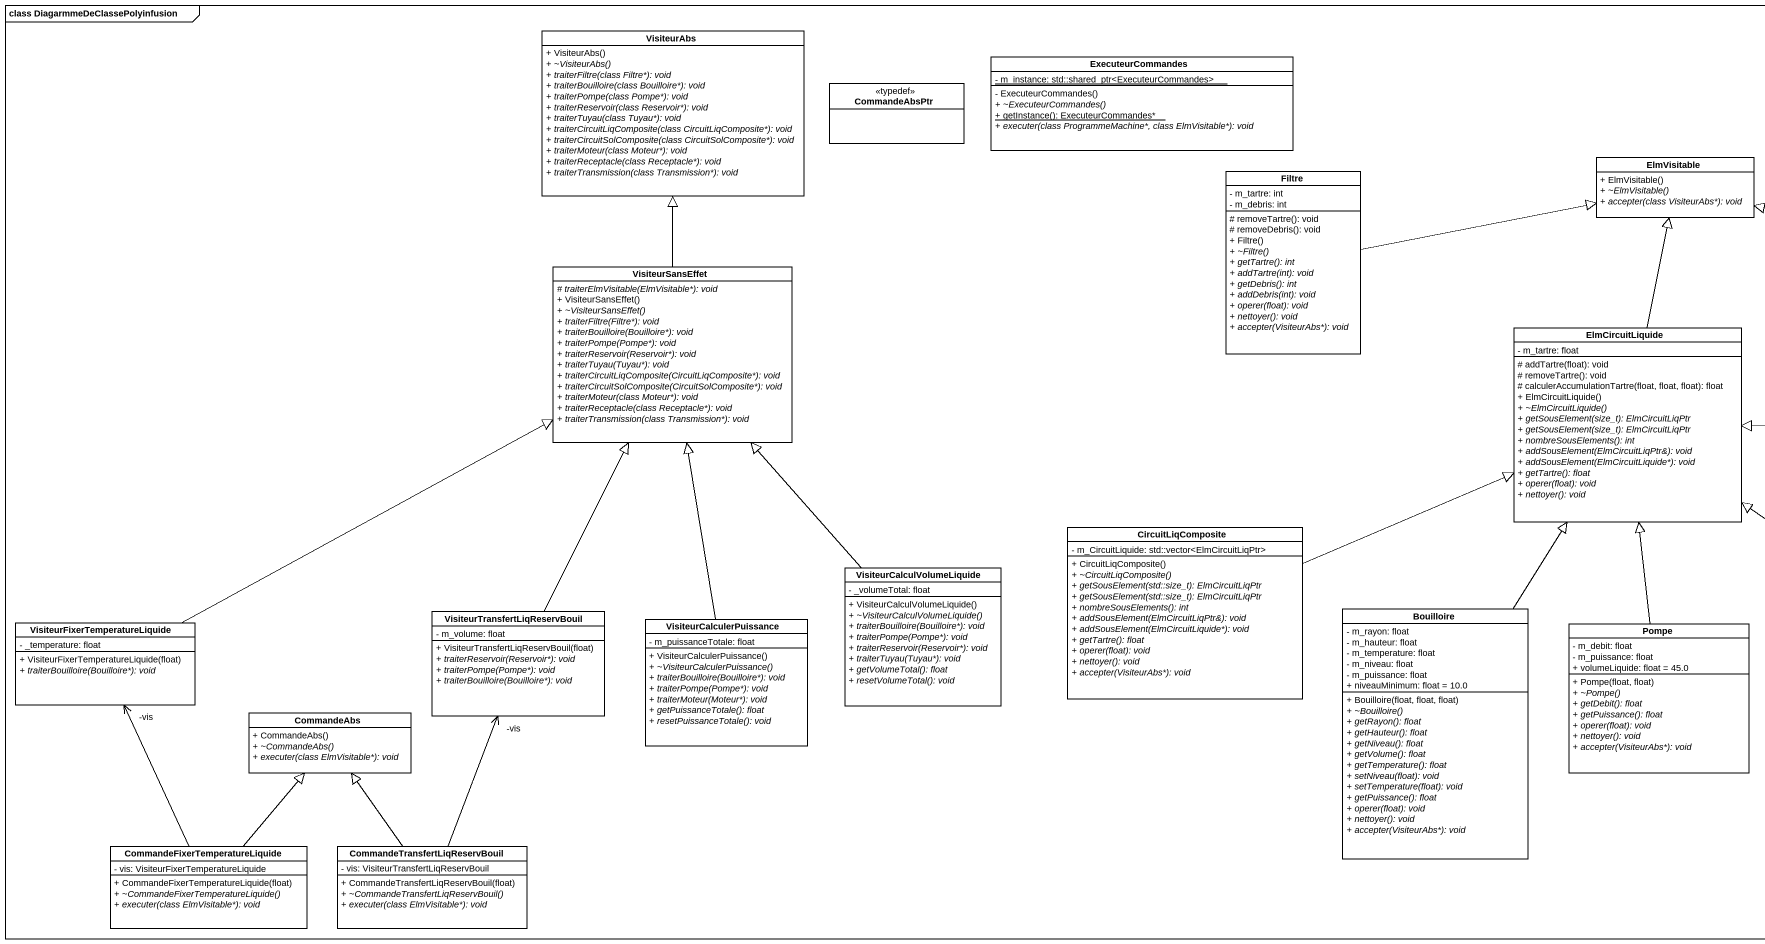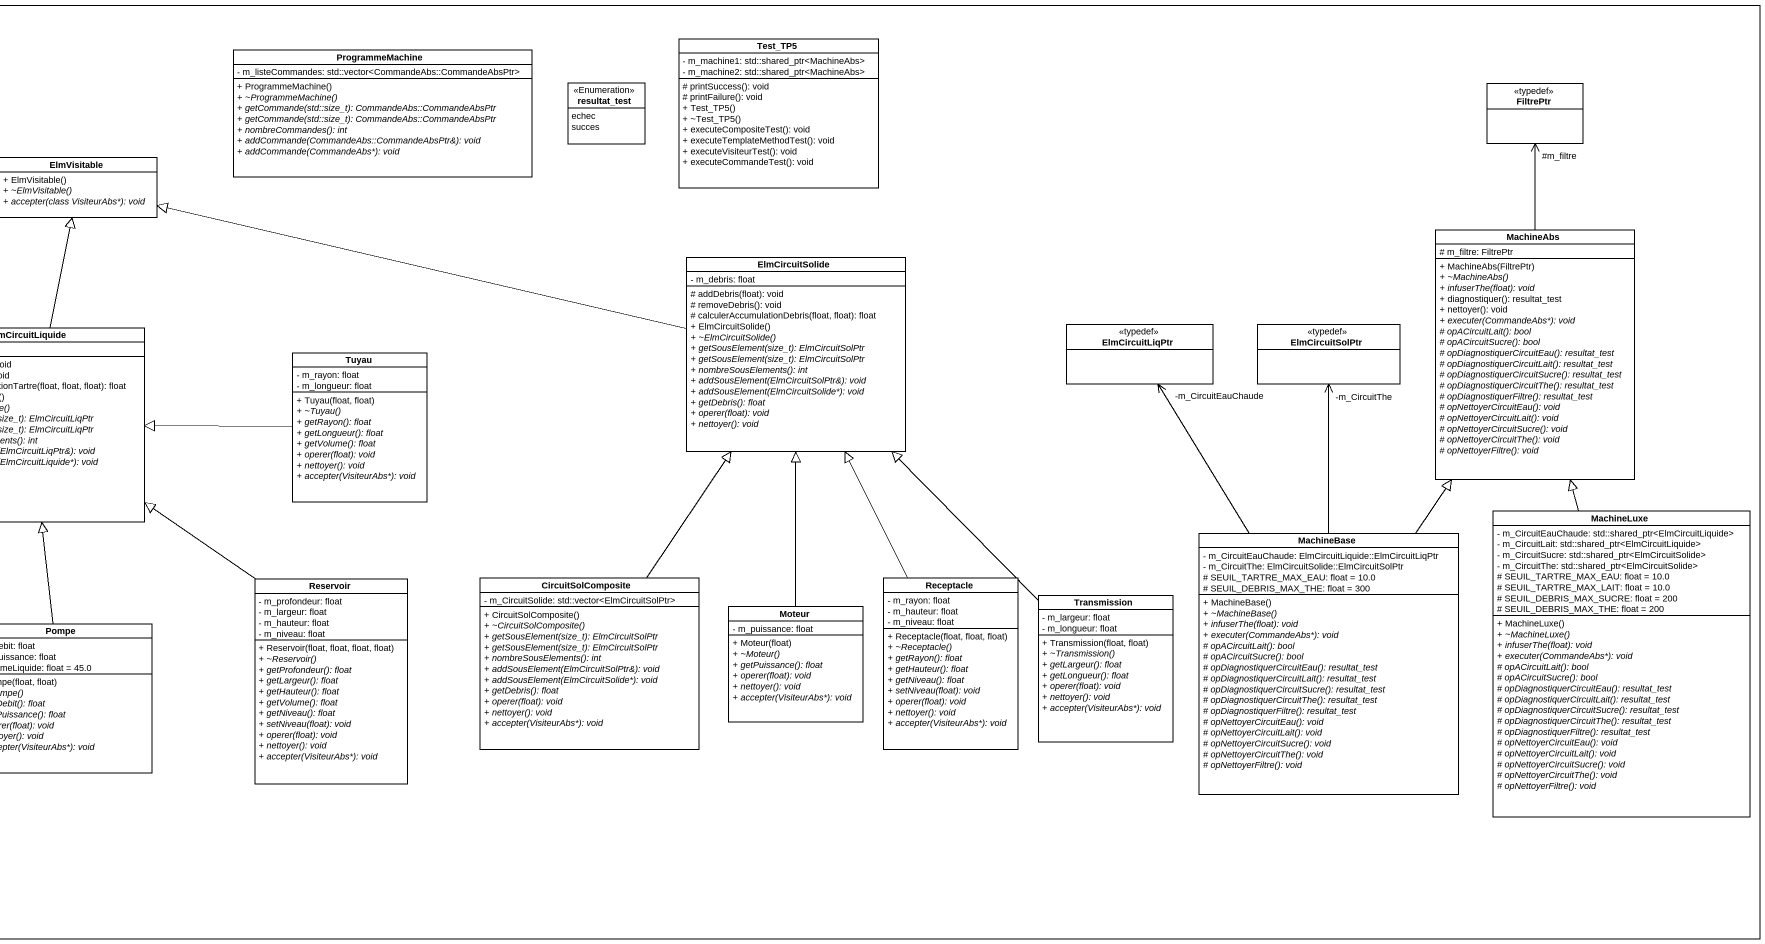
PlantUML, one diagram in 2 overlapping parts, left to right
@startuml
mainframe class DiagarmmeDeClassePolyinfusion
hide circle
hide empty members
skinparam classAttributeIconSize 0
class VisiteurAbs {
  + VisiteurAbs()
  {abstract} + ~VisiteurAbs()
  {abstract} + traiterFiltre(class Filtre*): void
  {abstract} + traiterBouilloire(class Bouilloire*): void
  {abstract} + traiterPompe(class Pompe*): void
  {abstract} + traiterReservoir(class Reservoir*): void
  {abstract} + traiterTuyau(class Tuyau*): void
  {abstract} + traiterCircuitLiqComposite(class CircuitLiqComposite*): void
  {abstract} + traiterCircuitSolComposite(class CircuitSolComposite*): void
  {abstract} + traiterMoteur(class Moteur*): void
  {abstract} + traiterReceptacle(class Receptacle*): void
  {abstract} + traiterTransmission(class Transmission*): void
}
class ExecuteurCommandes {
  {static} - m_instance: std::shared_ptr<ExecuteurCommandes>
  - ExecuteurCommandes()
  {abstract} + ~ExecuteurCommandes()
  {static} + getInstance(): ExecuteurCommandes*
  {abstract} + executer(class ProgrammeMachine*, class ElmVisitable*): void
}
class ProgrammeMachine {
  - m_listeCommandes: std::vector<CommandeAbs::CommandeAbsPtr>
  + ProgrammeMachine()
  {abstract} + ~ProgrammeMachine()
  {abstract} + getCommande(std::size_t): CommandeAbs::CommandeAbsPtr
  {abstract} + getCommande(std::size_t): CommandeAbs::CommandeAbsPtr
  {abstract} + nombreCommandes(): int
  {abstract} + addCommande(CommandeAbs::CommandeAbsPtr&): void
  {abstract} + addCommande(CommandeAbs*): void
}
class Test_TP5 {
  - m_machine1: std::shared_ptr<MachineAbs>
  - m_machine2: std::shared_ptr<MachineAbs>
  # printSuccess(): void
  # printFailure(): void
  + Test_TP5()
  + ~Test_TP5()
  + executeCompositeTest(): void
  + executeTemplateMethodTest(): void
  + executeVisiteurTest(): void
  + executeCommandeTest(): void
}
class CommandeAbsPtr <<typedef>>
enum resultat_test <<Enumeration>> {
  echec
  succes
}
class FiltrePtr <<typedef>>
class Filtre {
  - m_tartre: int
  - m_debris: int
  # removeTartre(): void
  # removeDebris(): void
  + Filtre()
  {abstract} + ~Filtre()
  {abstract} + getTartre(): int
  {abstract} + addTartre(int): void
  {abstract} + getDebris(): int
  {abstract} + addDebris(int): void
  {abstract} + operer(float): void
  {abstract} + nettoyer(): void
  {abstract} + accepter(VisiteurAbs*): void
}
class ElmVisitable {
  + ElmVisitable()
  {abstract} + ~ElmVisitable()
  {abstract} + accepter(class VisiteurAbs*): void
}
class ElmCircuitSolide {
  - m_debris: float
  # addDebris(float): void
  # removeDebris(): void
  # calculerAccumulationDebris(float, float): float
  + ElmCircuitSolide()
  {abstract} + ~ElmCircuitSolide()
  {abstract} + getSousElement(size_t): ElmCircuitSolPtr
  {abstract} + getSousElement(size_t): ElmCircuitSolPtr
  {abstract} + nombreSousElements(): int
  {abstract} + addSousElement(ElmCircuitSolPtr&): void
  {abstract} + addSousElement(ElmCircuitSolide*): void
  {abstract} + getDebris(): float
  {abstract} + operer(float): void
  {abstract} + nettoyer(): void
}
class MachineAbs {
  # m_filtre: FiltrePtr
  + MachineAbs(FiltrePtr)
  {abstract} + ~MachineAbs()
  {abstract} + infuserThe(float): void
  + diagnostiquer(): resultat_test
  + nettoyer(): void
  {abstract} + executer(CommandeAbs*): void
  {abstract} # opACircuitLait(): bool
  {abstract} # opACircuitSucre(): bool
  {abstract} # opDiagnostiquerCircuitEau(): resultat_test
  {abstract} # opDiagnostiquerCircuitLait(): resultat_test
  {abstract} # opDiagnostiquerCircuitSucre(): resultat_test
  {abstract} # opDiagnostiquerCircuitThe(): resultat_test
  {abstract} # opDiagnostiquerFiltre(): resultat_test
  {abstract} # opNettoyerCircuitEau(): void
  {abstract} # opNettoyerCircuitLait(): void
  {abstract} # opNettoyerCircuitSucre(): void
  {abstract} # opNettoyerCircuitThe(): void
  {abstract} # opNettoyerFiltre(): void
}
class VisiteurSansEffet {
  {abstract} # traiterElmVisitable(ElmVisitable*): void
  + VisiteurSansEffet()
  {abstract} + ~VisiteurSansEffet()
  {abstract} + traiterFiltre(Filtre*): void
  {abstract} + traiterBouilloire(Bouilloire*): void
  {abstract} + traiterPompe(Pompe*): void
  {abstract} + traiterReservoir(Reservoir*): void
  {abstract} + traiterTuyau(Tuyau*): void
  {abstract} + traiterCircuitLiqComposite(CircuitLiqComposite*): void
  {abstract} + traiterCircuitSolComposite(CircuitSolComposite*): void
  {abstract} + traiterMoteur(class Moteur*): void
  {abstract} + traiterReceptacle(class Receptacle*): void
  {abstract} + traiterTransmission(class Transmission*): void
}
class ElmCircuitLiquide {
  - m_tartre: float
  # addTartre(float): void
  # removeTartre(): void
  # calculerAccumulationTartre(float, float, float): float
  + ElmCircuitLiquide()
  {abstract} + ~ElmCircuitLiquide()
  {abstract} + getSousElement(size_t): ElmCircuitLiqPtr
  {abstract} + getSousElement(size_t): ElmCircuitLiqPtr
  {abstract} + nombreSousElements(): int
  {abstract} + addSousElement(ElmCircuitLiqPtr&): void
  {abstract} + addSousElement(ElmCircuitLiquide*): void
  {abstract} + getTartre(): float
  {abstract} + operer(float): void
  {abstract} + nettoyer(): void
}
class ElmCircuitLiqPtr <<typedef>>
class ElmCircuitSolPtr <<typedef>>
class Tuyau {
  - m_rayon: float
  - m_longueur: float
  + Tuyau(float, float)
  {abstract} + ~Tuyau()
  {abstract} + getRayon(): float
  {abstract} + getLongueur(): float
  {abstract} + getVolume(): float
  {abstract} + operer(float): void
  {abstract} + nettoyer(): void
  {abstract} + accepter(VisiteurAbs*): void
}
class CircuitLiqComposite {
  - m_CircuitLiquide: std::vector<ElmCircuitLiqPtr>
  + CircuitLiqComposite()
  {abstract} + ~CircuitLiqComposite()
  {abstract} + getSousElement(std::size_t): ElmCircuitLiqPtr
  {abstract} + getSousElement(std::size_t): ElmCircuitLiqPtr
  {abstract} + nombreSousElements(): int
  {abstract} + addSousElement(ElmCircuitLiqPtr&): void
  {abstract} + addSousElement(ElmCircuitLiquide*): void
  {abstract} + getTartre(): float
  {abstract} + operer(float): void
  {abstract} + nettoyer(): void
  {abstract} + accepter(VisiteurAbs*): void
}
class MachineLuxe {
  - m_CircuitEauChaude: std::shared_ptr<ElmCircuitLiquide>
  - m_CircuitLait: std::shared_ptr<ElmCircuitLiquide>
  - m_CircuitSucre: std::shared_ptr<ElmCircuitSolide>
  - m_CircuitThe: std::shared_ptr<ElmCircuitSolide>
  # SEUIL_TARTRE_MAX_EAU: float = 10.0
  # SEUIL_TARTRE_MAX_LAIT: float = 10.0
  # SEUIL_DEBRIS_MAX_SUCRE: float = 200
  # SEUIL_DEBRIS_MAX_THE: float = 200
  + MachineLuxe()
  {abstract} + ~MachineLuxe()
  {abstract} + infuserThe(float): void
  {abstract} + executer(CommandeAbs*): void
  {abstract} # opACircuitLait(): bool
  {abstract} # opACircuitSucre(): bool
  {abstract} # opDiagnostiquerCircuitEau(): resultat_test
  {abstract} # opDiagnostiquerCircuitLait(): resultat_test
  {abstract} # opDiagnostiquerCircuitSucre(): resultat_test
  {abstract} # opDiagnostiquerCircuitThe(): resultat_test
  {abstract} # opDiagnostiquerFiltre(): resultat_test
  {abstract} # opNettoyerCircuitEau(): void
  {abstract} # opNettoyerCircuitLait(): void
  {abstract} # opNettoyerCircuitSucre(): void
  {abstract} # opNettoyerCircuitThe(): void
  {abstract} # opNettoyerFiltre(): void
}
class VisiteurCalculVolumeLiquide {
  - _volumeTotal: float
  + VisiteurCalculVolumeLiquide()
  {abstract} + ~VisiteurCalculVolumeLiquide()
  {abstract} + traiterBouilloire(Bouilloire*): void
  {abstract} + traiterPompe(Pompe*): void
  {abstract} + traiterReservoir(Reservoir*): void
  {abstract} + traiterTuyau(Tuyau*): void
  {abstract} + getVolumeTotal(): float
  {abstract} + resetVolumeTotal(): void
}
class MachineBase {
  - m_CircuitEauChaude: ElmCircuitLiquide::ElmCircuitLiqPtr
  - m_CircuitThe: ElmCircuitSolide::ElmCircuitSolPtr
  # SEUIL_TARTRE_MAX_EAU: float = 10.0
  # SEUIL_DEBRIS_MAX_THE: float = 300
  + MachineBase()
  {abstract} + ~MachineBase()
  {abstract} + infuserThe(float): void
  {abstract} + executer(CommandeAbs*): void
  {abstract} # opACircuitLait(): bool
  {abstract} # opACircuitSucre(): bool
  {abstract} # opDiagnostiquerCircuitEau(): resultat_test
  {abstract} # opDiagnostiquerCircuitLait(): resultat_test
  {abstract} # opDiagnostiquerCircuitSucre(): resultat_test
  {abstract} # opDiagnostiquerCircuitThe(): resultat_test
  {abstract} # opDiagnostiquerFiltre(): resultat_test
  {abstract} # opNettoyerCircuitEau(): void
  {abstract} # opNettoyerCircuitLait(): void
  {abstract} # opNettoyerCircuitSucre(): void
  {abstract} # opNettoyerCircuitThe(): void
  {abstract} # opNettoyerFiltre(): void
}
class Bouilloire {
  - m_rayon: float
  - m_hauteur: float
  - m_temperature: float
  - m_niveau: float
  - m_puissance: float
  + niveauMinimum: float = 10.0
  + Bouilloire(float, float, float)
  {abstract} + ~Bouilloire()
  {abstract} + getRayon(): float
  {abstract} + getHauteur(): float
  {abstract} + getNiveau(): float
  {abstract} + getVolume(): float
  {abstract} + getTemperature(): float
  {abstract} + setNiveau(float): void
  {abstract} + setTemperature(float): void
  {abstract} + getPuissance(): float
  {abstract} + operer(float): void
  {abstract} + nettoyer(): void
  {abstract} + accepter(VisiteurAbs*): void
}
class Reservoir {
  - m_profondeur: float
  - m_largeur: float
  - m_hauteur: float
  - m_niveau: float
  + Reservoir(float, float, float, float)
  {abstract} + ~Reservoir()
  {abstract} + getProfondeur(): float
  {abstract} + getLargeur(): float
  {abstract} + getHauteur(): float
  {abstract} + getVolume(): float
  {abstract} + getNiveau(): float
  {abstract} + setNiveau(float): void
  {abstract} + operer(float): void
  {abstract} + nettoyer(): void
  {abstract} + accepter(VisiteurAbs*): void
}
class CircuitSolComposite {
  - m_CircuitSolide: std::vector<ElmCircuitSolPtr>
  + CircuitSolComposite()
  {abstract} + ~CircuitSolComposite()
  {abstract} + getSousElement(size_t): ElmCircuitSolPtr
  {abstract} + getSousElement(size_t): ElmCircuitSolPtr
  {abstract} + nombreSousElements(): int
  {abstract} + addSousElement(ElmCircuitSolPtr&): void
  {abstract} + addSousElement(ElmCircuitSolide*): void
  {abstract} + getDebris(): float
  {abstract} + operer(float): void
  {abstract} + nettoyer(): void
  {abstract} + accepter(VisiteurAbs*): void
}
class Moteur {
  - m_puissance: float
  + Moteur(float)
  {abstract} + ~Moteur()
  {abstract} + getPuissance(): float
  {abstract} + operer(float): void
  {abstract} + nettoyer(): void
  {abstract} + accepter(VisiteurAbs*): void
}
class Receptacle {
  - m_rayon: float
  - m_hauteur: float
  - m_niveau: float
  + Receptacle(float, float, float)
  {abstract} + ~Receptacle()
  {abstract} + getRayon(): float
  {abstract} + getHauteur(): float
  {abstract} + getNiveau(): float
  {abstract} + setNiveau(float): void
  {abstract} + operer(float): void
  {abstract} + nettoyer(): void
  {abstract} + accepter(VisiteurAbs*): void
}
class Transmission {
  - m_largeur: float
  - m_longueur: float
  + Transmission(float, float)
  {abstract} + ~Transmission()
  {abstract} + getLargeur(): float
  {abstract} + getLongueur(): float
  {abstract} + operer(float): void
  {abstract} + nettoyer(): void
  {abstract} + accepter(VisiteurAbs*): void
}
class "VisiteurFixerTemperatureLiquide" as VisiteurFixerTemperatureLiqu {
  - _temperature: float
  + VisiteurFixerTemperatureLiquide(float)
  {abstract} + traiterBouilloire(Bouilloire*): void
}
class "VisiteurTransfertLiqReservBouil" as VisiteurTransfertLiqReservBo {
  - m_volume: float
  + VisiteurTransfertLiqReservBouil(float)
  {abstract} + traiterReservoir(Reservoir*): void
  {abstract} + traiterPompe(Pompe*): void
  {abstract} + traiterBouilloire(Bouilloire*): void
}
class VisiteurCalculerPuissance {
  - m_puissanceTotale: float
  + VisiteurCalculerPuissance()
  {abstract} + ~VisiteurCalculerPuissance()
  {abstract} + traiterBouilloire(Bouilloire*): void
  {abstract} + traiterPompe(Pompe*): void
  {abstract} + traiterMoteur(Moteur*): void
  {abstract} + getPuissanceTotale(): float
  {abstract} + resetPuissanceTotale(): void
}
class Pompe {
  - m_debit: float
  - m_puissance: float
  + volumeLiquide: float = 45.0
  + Pompe(float, float)
  {abstract} + ~Pompe()
  {abstract} + getDebit(): float
  {abstract} + getPuissance(): float
  {abstract} + operer(float): void
  {abstract} + nettoyer(): void
  {abstract} + accepter(VisiteurAbs*): void
}
class CommandeAbs {
  + CommandeAbs()
  {abstract} + ~CommandeAbs()
  {abstract} + executer(class ElmVisitable*): void
}
class "CommandeFixerTemperatureLiquide" as CommandeFixerTemperatureLiqu {
  - vis: VisiteurFixerTemperatureLiquide
  + CommandeFixerTemperatureLiquide(float)
  {abstract} + ~CommandeFixerTemperatureLiquide()
  {abstract} + executer(class ElmVisitable*): void
}
class "CommandeTransfertLiqReservBouil" as CommandeTransfertLiqReservBo {
  - vis: VisiteurTransfertLiqReservBouil
  + CommandeTransfertLiqReservBouil(float)
  {abstract} + ~CommandeTransfertLiqReservBouil()
  {abstract} + executer(class ElmVisitable*): void
}
Filtre -right-|> ElmVisitable
ElmCircuitSolide -left-|> ElmVisitable
MachineAbs -up-> "#m_filtre" FiltrePtr
VisiteurSansEffet -up-|> VisiteurAbs
ElmCircuitLiquide -up-|> ElmVisitable
Tuyau -left-|> ElmCircuitLiquide
CircuitLiqComposite -right-|> ElmCircuitLiquide
MachineLuxe -up-|> MachineAbs
VisiteurCalculVolumeLiquide -up-|> VisiteurSansEffet
MachineBase -up-|> MachineAbs
MachineBase -up-> "-m_CircuitEauChaude" ElmCircuitLiqPtr
MachineBase -up-> "-m_CircuitThe" ElmCircuitSolPtr
Bouilloire -up-|> ElmCircuitLiquide
Reservoir -up-|> ElmCircuitLiquide
CircuitSolComposite -up-|> ElmCircuitSolide
Moteur -up-|> ElmCircuitSolide
Receptacle -up-|> ElmCircuitSolide
Transmission -up-|> ElmCircuitSolide
VisiteurFixerTemperatureLiqu -right-|> VisiteurSansEffet
VisiteurTransfertLiqReservBo -up-|> VisiteurSansEffet
VisiteurCalculerPuissance -up-|> VisiteurSansEffet
Pompe -up-|> ElmCircuitLiquide
CommandeFixerTemperatureLiqu -up-> "-vis" VisiteurFixerTemperatureLiqu
CommandeFixerTemperatureLiqu -up-|> CommandeAbs
CommandeTransfertLiqReservBo -up-> "-vis" VisiteurTransfertLiqReservBo
CommandeTransfertLiqReservBo -up-|> CommandeAbs
@enduml
